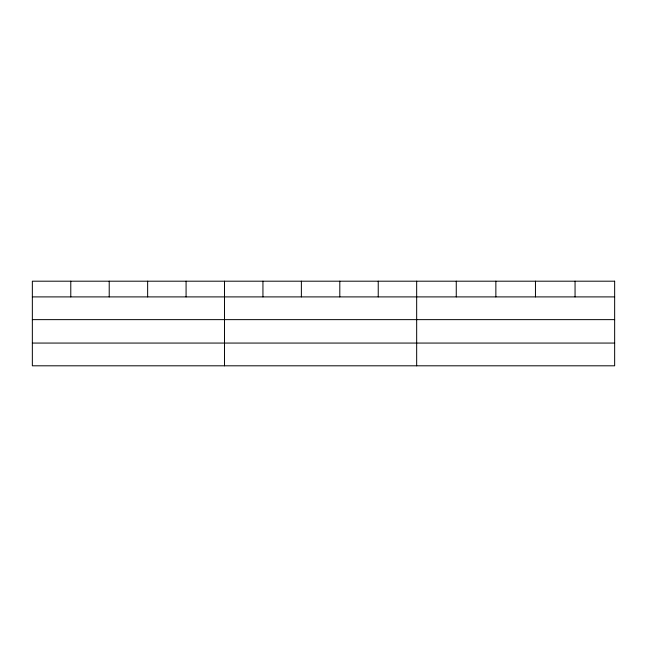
<?xml version="1.0" encoding="UTF-8"?>
<svg xmlns="http://www.w3.org/2000/svg" width="647" height="647" viewBox="0 0 647 647"><rect width="100%" height="100%" fill="white"/><g stroke="black" fill="none" stroke-linecap="round" stroke-linejoin="round"><path stroke-width="0.97" d="M32.35 296.9L614.65 296.9M32.35 319.634L614.65 319.634M32.35 343.064L614.65 343.064M575.054 281.194L575.054 296.9M535.457 281.194L535.457 296.9M495.861 281.194L495.861 296.9M456.264 281.194L456.264 296.9M416.668 281.194L416.668 365.806M378.236 281.194L378.236 296.9M339.804 281.194L339.804 296.9M301.373 281.194L301.373 296.9M262.941 281.194L262.941 296.9M224.509 281.194L224.509 365.806M186.077 281.194L186.077 296.9M147.645 281.194L147.645 296.9M109.214 281.194L109.214 296.9M70.782 281.194L70.782 296.9M614.65 281.194L32.35 281.194L32.35 365.806L614.65 365.806L614.65 281.194"/></g></svg>
